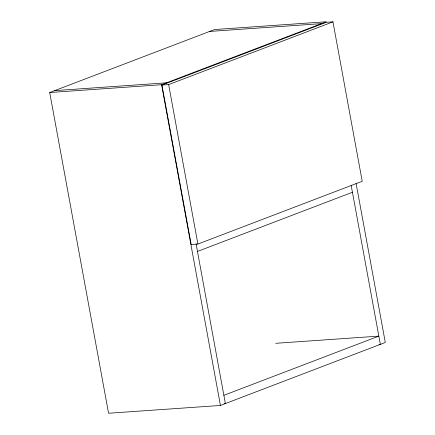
<?xml version="1.0" encoding="UTF-8"?>
<svg xmlns="http://www.w3.org/2000/svg" width="435" height="435" viewBox="0 0 435 435"><rect width="100%" height="100%" fill="white"/><g stroke="black" fill="none" stroke-linecap="round" stroke-linejoin="round"><path stroke-width="0.65" d="M49.704 92.519L214.558 29.547L326.429 21.75L161.575 84.716L49.704 92.519L108.571 413.25L220.442 405.453L385.296 342.481L356.107 183.45M161.934 85.07L326.239 22.315L332.954 21.848L362.219 181.297L197.914 244.051L191.199 244.519L161.934 85.07L168.649 84.602L332.954 21.848M197.468 251.441L352.432 192.254M223.873 395.312L378.836 336.124L275.779 343.307M209.61 31.44L321.487 23.637M54.647 90.627L166.523 82.829M378.994 344.466L380.353 344.373L351.154 185.272M224.03 403.658L225.39 403.56L196.071 243.828M168.649 84.602L197.914 244.051M161.575 84.716L220.442 405.453"/></g></svg>
